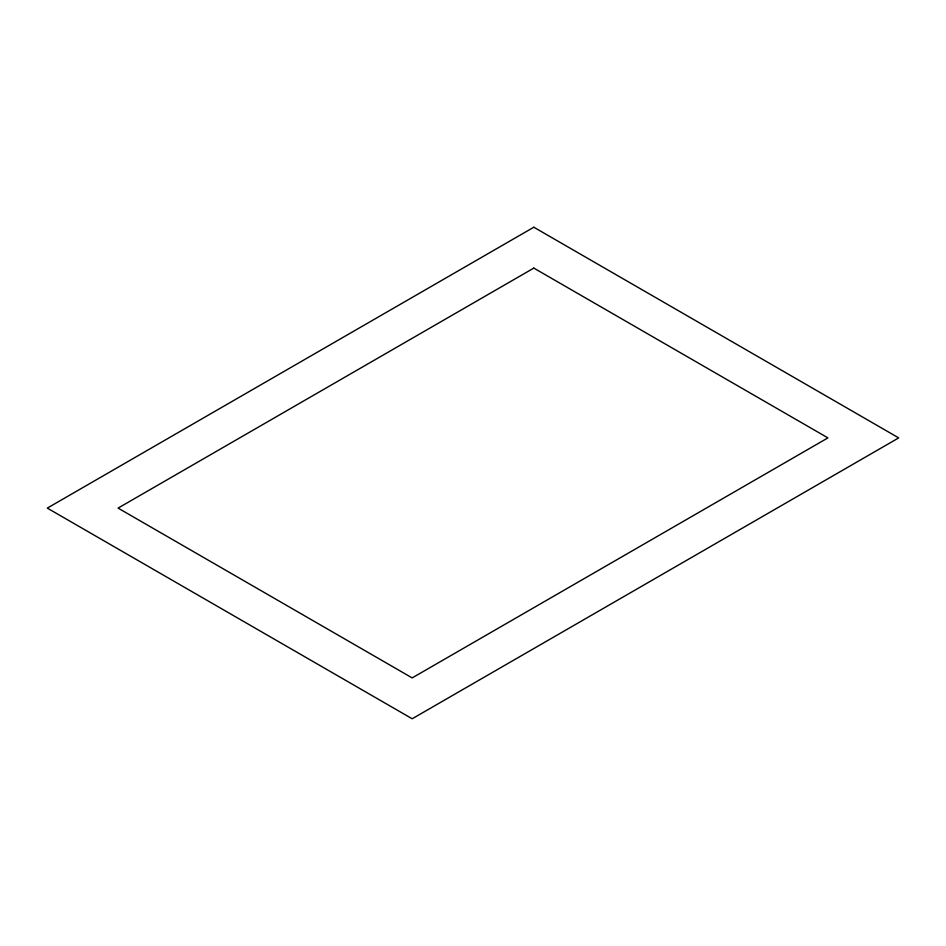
<?xml version="1.0" encoding="UTF-8"?>
<svg xmlns="http://www.w3.org/2000/svg" width="946" height="946" viewBox="0 0 946 946"><rect width="100%" height="100%" fill="white"/><g stroke="black" fill="none" stroke-linecap="round" stroke-linejoin="round"><path stroke-width="1.42" d="M533.816 227.229L47.3 508.108L412.184 718.771L898.7 437.892L533.816 227.229M533.816 268.096L118.084 508.108L412.184 677.904L827.916 437.892L533.816 268.096"/></g></svg>
